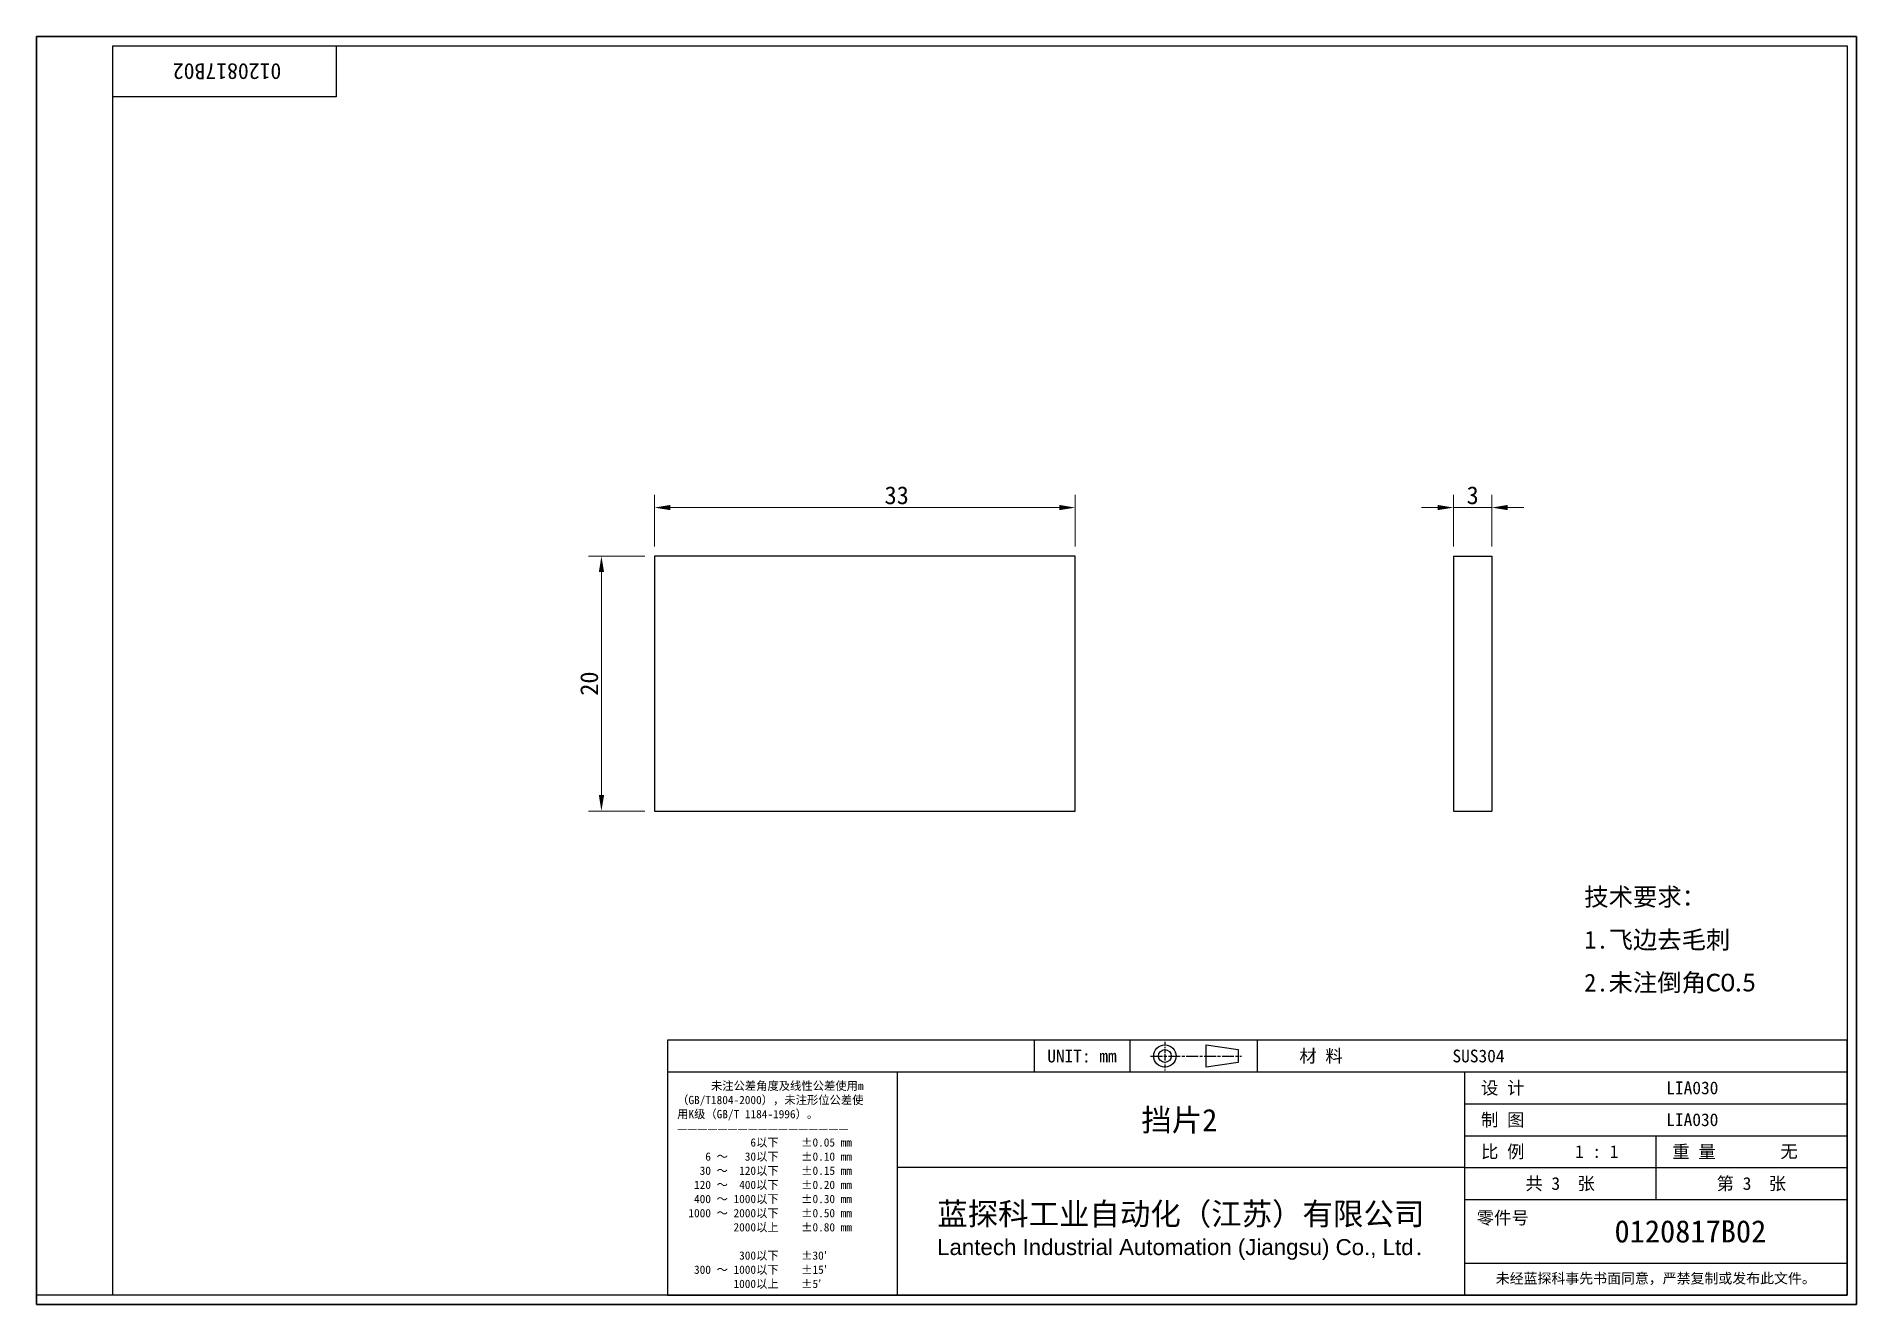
# Model space of a CAD drawing. Header units: millimetres. Extents: x 3 to 146, y 3 to 102.
import ezdxf
from ezdxf.enums import TextEntityAlignment as Align

# ---------------------------------------------------------------- set-up
doc = ezdxf.new("R2010")
doc.units = ezdxf.units.MM
doc.header["$LTSCALE"] = 0.5
doc.linetypes.add('CHAIN', pattern=[0.3543, 0.2362, -0.0295, 0.0591, -0.0295])
for name, color, linetype, lineweight in [('1', 7, 'Continuous', 18), ('可见 (ISO)', 7, 'Continuous', 25), ('图框 (ISO)', 7, 'Continuous', 35), ('标题 (ISO)', 7, 'Continuous', 25)]:
    doc.layers.add(name, color=color, linetype=linetype, lineweight=lineweight)
doc.layers.add('尺寸 (ISO)', color=7, linetype='Continuous', lineweight=18, true_color=0x008000)
doc.layers.add('符号 (ISO)', color=7, linetype='Continuous', lineweight=18, true_color=0x008000)
doc.styles.add('文本样式164', font='SimSun.ttf')
doc.styles.add('文本样式165', font='SimSun.ttf')
doc.styles.add('文本样式74', font='SimSun.ttf')
doc.styles.add('最新国标', font='simfang.ttf')
doc.styles.add('注释文本 (ISO)', font='simfang.ttf')
doc.dimstyles.new('默认 (GB)', dxfattribs={"dimscale": 0.5, "dimtxt": 2.8, "dimasz": 2.5, "dimexe": 2, "dimexo": 1.5, "dimgap": 0.5, "dimtad": 1, "dimtoh": 1, "dimdsep": 46, "dimtxsty": '最新国标', "dimcen": 0.09, "dimdle": 10, "dimclrd": 256, "dimclre": 256, "dimclrt": 256, "dimaunit": 1, "dimadec": 3, "dimazin": 2, "dimtfac": 0.535714, "dimtdec": 3, "dimtmove": 0, "dimatfit": 3, "dimfxl": 0, "dimtolj": 1, "dimlwd": -1, "dimlwe": -1, "dimarcsym": 0})

# ---------------------------------------------------------------- blocks, each defined once
blk = doc.blocks.new('图框 最新国标')
at = {"layer": '图框 (ISO)'}
for p, q in [((6, 7), (6, 204.5)), ((6, 204.5), (291.5, 204.5)), ((291.5, 204.5), (291.5, 5.5)), ((6, 7), (6, 5.5)), ((6, 7), (6, 5.5)), ((291.5, 5.5), (6, 5.5))]:
    blk.add_line(p, q, dxfattribs=at)
at = {"layer": '图框 (ISO)', "color": 7, "linetype": 'Continuous', "lineweight": 25}
for p, q in [((18, 203), (290, 203)), ((18, 7), (18, 203)), ((18, 203), (290, 203)), ((53, 203), (53, 195)), ((290, 203), (290, 7)), ((290, 203), (290, 7)), ((53, 195), (18, 195)), ((290, 7), (6, 7)), ((290, 7), (18, 7))]:
    blk.add_line(p, q, dxfattribs=at)
at = {"layer": '图框 (ISO)', "style": '文本样式74'}
blk.add_attdef('零件代号_001', (44.41, 200.25), '', height=2.5, rotation=180, dxfattribs=at)
blk = doc.blocks.new('标题栏 最新国标')
at = {"layer": '标题 (ISO)'}
for p, q in [((381.98, -183.84), (196.98, -183.84)), ((196.98, -183.84), (196.98, -223.84)), ((254.48, -183.84), (254.48, -188.84)), ((269.48, -183.84), (269.48, -188.84)), ((281.48, -188.09), (281.48, -184.59)), ((281.48, -184.59), (286.48, -185.34)), ((286.48, -185.34), (286.48, -187.34)), ((289.48, -183.84), (289.48, -188.84)), ((381.98, -223.84), (381.98, -183.84)), ((383.48, -183.84), (383.48, -225.34)), ((286.48, -187.34), (281.48, -188.09)), ((196.98, -188.84), (381.98, -188.84)), ((232.98, -188.84), (232.98, -223.84)), ((321.98, -188.84), (321.98, -223.84)), ((321.98, -193.84), (381.98, -193.84)), ((321.98, -198.84), (381.98, -198.84)), ((351.98, -198.84), (351.98, -208.84)), ((321.98, -203.84), (232.98, -203.84)), ((321.98, -203.84), (381.98, -203.84)), ((321.98, -208.84), (381.98, -208.84)), ((321.98, -218.84), (381.98, -218.84)), ((196.98, -223.84), (381.98, -223.84)), ((383.48, -225.34), (196.98, -225.34))]:
    blk.add_line(p, q, dxfattribs=at)
at = {"layer": '标题 (ISO)', "linetype": 'CHAIN', "ltscale": 5.000333}
blk.add_line((274.98, -184.09), (274.98, -188.59), dxfattribs=at)
at = {"layer": '标题 (ISO)', "linetype": 'CHAIN', "ltscale": 15.834605}
blk.add_line((272.73, -186.34), (286.98, -186.34), dxfattribs=at)
at = {"layer": '标题 (ISO)'}
for radius in [1.75, 1]:
    blk.add_circle((274.98, -186.34), radius, dxfattribs=at)
at = {"layer": '1', "style": '文本样式164'}
for s, p in [('UNIT: mm', (261.98, -186.34)), ('材 料', (299.48, -186.34)), ('设 计', (327.98, -191.34)), ('制 图', (327.98, -196.34)), ('比 例', (327.98, -201.34)), ('重 量', (357.98, -201.34)), ('共 3  张', (336.98, -206.34)), ('第 3  张', (366.98, -206.34))]:
    blk.add_text(s, height=2, dxfattribs=at).set_placement(p, align=Align.MIDDLE_CENTER)
at = {"layer": '标题 (ISO)', "style": '注释文本 (ISO)'}
for s, insert, char_height, attachment_point, line_spacing_factor in [('\\fSimSun|b0|i0;{\\H1.3000;      未注公差角度及线性公差使用m\\P}\\fSimSun|b0|i0;{\\H1.3000;（GB/T1804-2000），未注形位公差使\\P}\\fSimSun|b0|i0;{\\H1.3000;用K级（GB/T 1184-1996）。\\P}\\fSimSun|b0|i0;{\\H1.3000;—————————————————\\P}\\fSimSun|b0|i0;{\\H1.3000;             6以下    ±0.05 mm\\P}\\fSimSun|b0|i0;{\\H1.3000;     6 ～   30以下    ±0.10 mm\\P}\\fSimSun|b0|i0;{\\H1.3000;    30 ～  120以下    ±0.15 mm\\P}\\fSimSun|b0|i0;{\\H1.3000;   120 ～  400以下    ±0.20 mm\\P}\\fSimSun|b0|i0;{\\H1.3000;   400 ～ 1000以下    ±0.30 mm\\P}\\fSimSun|b0|i0;{\\H1.3000;  1000 ～ 2000以下    ±0.50 mm\\P}\\fSimSun|b0|i0;{\\H1.3000;          2000以上    ±0.80 mm\\P}\\fSimSun|b0|i0;{\\H1.3000;\\P}\\fSimSun|b0|i0;{\\H1.3000;           300以下    ±30′\\P}\\fSimSun|b0|i0;{\\H1.3000;   300 ～ 1000以下    ±15′\\P}\\fSimSun|b0|i0;{\\H1.3000;          1000以上    ±5′}', (198.48, -206.63), 1.3, 4, 1.023913), ('{\\fMicrosoft YaHei|b0|i0|c134|p34;\\H1.75x;蓝探科工业自动化（江苏）有限公司\\P\\fArial|b0|i0|c0|p34;\\H0.71429x;Lantech Industrial Automation (Jiangsu) Co., Ltd\\fFangSong|b0|i0|c134|p49;.\\H1.15195x; }', (277.48, -213.84), 2, 5, 0.978695)]:
    blk.add_mtext(s, dxfattribs=dict(at, insert=insert, char_height=char_height, attachment_point=attachment_point, line_spacing_factor=line_spacing_factor))
at = {"layer": '标题 (ISO)', "attachment_point": 5, "style": '注释文本 (ISO)'}
for s, insert, char_height in [('\\fFangSong|b0|i0;零件号', (327.98, -211.84), 2), ('\\fSimSun|b0|i0;{\\H1.6000;未经蓝探科事先书面同意，严禁复制或发布此文件。}', (351.98, -221.34), 1.6)]:
    blk.add_mtext(s, dxfattribs=dict(at, insert=insert, char_height=char_height))
at = {"layer": '标题 (ISO)'}
for tag, p, height, style in [('材料_001', (320.09, -187.33), 2, '注释文本 (ISO)'), ('设计人_001', (353.63, -192.33), 2, '注释文本 (ISO)'), ('库存编号_001', (271.28, -198.13), 3.5, '文本样式165'), ('设计人_001', (353.63, -197.33), 2, '注释文本 (ISO)'), ('视图比例_001', (339.32, -202.33), 2, '注释文本 (ISO)'), ('质量\\P3;_001', (371.53, -202.3), 2, '注释文本 (ISO)'), ('零件代号_001', (345.51, -215.59), 3.5, '文本样式165')]:
    blk.add_attdef(tag, p, '', height=height, dxfattribs=dict(at, style=style))
blk = doc.blocks.new('*D5')
at = {"layer": 'Defpoints', "color": 0, "transparency": 16777216}
for p in [(51.47, 65.28), (51.47, 61.47), (84.47, 61.47)]:
    blk.add_point(p, dxfattribs=at)
at = {"layer": '尺寸 (ISO)', "color": 116, "true_color": 0x00803f, "transparency": 16777216}
for p, q in [((51.47, 62.22), (51.47, 66.28)), ((84.47, 62.22), (84.47, 66.28)), ((83.22, 65.28), (52.72, 65.28))]:
    blk.add_line(p, q, dxfattribs=at)
for points in [[(52.72, 65.49), (52.72, 65.08), (51.47, 65.28)], [(83.22, 65.49), (83.22, 65.08), (84.47, 65.28)]]:
    blk.add_solid(points, dxfattribs=at)
at = {"layer": '尺寸 (ISO)', "transparency": 16777216, "insert": (70.47, 66.24), "char_height": 1.4, "attachment_point": 5, "style": '最新国标'}
blk.add_mtext('\\A1;33', dxfattribs=at)
blk = doc.blocks.new('*D6')
at = {"layer": 'Defpoints', "color": 0, "transparency": 16777216}
for p in [(51.47, 61.47), (47.31, 41.47), (51.47, 41.47)]:
    blk.add_point(p, dxfattribs=at)
at = {"layer": '尺寸 (ISO)', "color": 116, "true_color": 0x00803f, "transparency": 16777216}
for p, q in [((50.72, 61.47), (46.31, 61.47)), ((47.31, 60.22), (47.31, 42.72)), ((50.72, 41.47), (46.31, 41.47))]:
    blk.add_line(p, q, dxfattribs=at)
for points in [[(47.11, 60.22), (47.52, 60.22), (47.31, 61.47)], [(47.11, 42.72), (47.52, 42.72), (47.31, 41.47)]]:
    blk.add_solid(points, dxfattribs=at)
at = {"layer": '尺寸 (ISO)', "transparency": 16777216, "insert": (46.36, 51.47), "char_height": 1.4, "attachment_point": 5, "rotation": 90, "style": '最新国标'}
blk.add_mtext('\\A1;20', dxfattribs=at)
blk = doc.blocks.new('*D7')
at = {"layer": 'Defpoints', "color": 0, "transparency": 16777216}
for p in [(117.14, 65.28), (114.14, 61.47), (117.14, 61.47)]:
    blk.add_point(p, dxfattribs=at)
at = {"layer": '尺寸 (ISO)', "color": 116, "true_color": 0x00803f, "transparency": 16777216}
for p, q in [((114.14, 62.22), (114.14, 66.28)), ((117.14, 62.22), (117.14, 66.28)), ((112.89, 65.28), (111.64, 65.28)), ((114.14, 65.28), (117.14, 65.28)), ((118.39, 65.28), (119.64, 65.28))]:
    blk.add_line(p, q, dxfattribs=at)
for points in [[(112.89, 65.49), (112.89, 65.08), (114.14, 65.28)], [(118.39, 65.49), (118.39, 65.08), (117.14, 65.28)]]:
    blk.add_solid(points, dxfattribs=at)
at = {"layer": '尺寸 (ISO)', "transparency": 16777216, "insert": (115.64, 66.24), "char_height": 1.4, "attachment_point": 5, "style": '最新国标'}
blk.add_mtext('\\A1;3', dxfattribs=at)

msp = doc.modelspace()

# ---------------------------------------------------------------- linework, layer by layer
at = {"layer": '可见 (ISO)'}
for p, q in [((51.474, 61.473), (51.474, 41.473)), ((84.474, 61.473), (51.474, 61.473)), ((84.474, 41.473), (84.474, 61.473)), ((114.136, 61.473), (114.136, 41.473)), ((114.136, 61.473), (117.136, 61.473)), ((117.136, 61.473), (117.136, 41.473)), ((51.474, 41.473), (84.474, 41.473)), ((114.136, 41.473), (117.136, 41.473))]:
    msp.add_line(p, q, dxfattribs=at)

# ---------------------------------------------------------------- block references
at = {"xscale": 0.5, "yscale": 0.5, "zscale": 0.5}
msp.add_blockref('图框 最新国标', (0, 0), dxfattribs=at).add_auto_attribs({'零件代号_001': '0120817B02'})
ref = msp.add_blockref('标题栏 最新国标', (-45.991, 115.422), dxfattribs=dict(xscale=0.5, yscale=0.5, zscale=0.5))
ref.add_attrib('零件代号_001', '0120817B02', (126.763, 7.625), dxfattribs={"layer": '标题 (ISO)', "height": 1.75, "style": '文本样式165'})
ref.add_attrib('库存编号_001', '挡片2', (89.651, 16.355), dxfattribs={"layer": '标题 (ISO)', "height": 1.75, "style": '文本样式165'})
ref.add_attrib('质量\\P3;_001', '无', (139.771, 14.27), dxfattribs={"layer": '标题 (ISO)', "height": 1, "style": '注释文本 (ISO)'})
ref.add_attrib('视图比例_001', '1 : 1', (123.669, 14.259), dxfattribs={"layer": '标题 (ISO)', "height": 1, "style": '注释文本 (ISO)'})
ref.add_attrib('设计人_001', 'LIA030', (130.826, 19.256), dxfattribs={"layer": '标题 (ISO)', "height": 1, "style": '注释文本 (ISO)'})
ref.add_attrib('设计人_001', 'LIA030', (130.826, 16.756), dxfattribs={"layer": '标题 (ISO)', "height": 1, "style": '注释文本 (ISO)'})
ref.add_attrib('材料_001', 'SUS304', (114.056, 21.756), dxfattribs={"layer": '标题 (ISO)', "height": 1, "style": '注释文本 (ISO)'})

# ---------------------------------------------------------------- texts
at = {"layer": '符号 (ISO)', "insert": (124.392, 31.293), "char_height": 1.4, "width": 14.44817, "attachment_point": 4, "line_spacing_factor": 1.441304, "style": '注释文本 (ISO)'}
msp.add_mtext('\\fFangSong|b0|i0;{\\H1.4000;技术要求：\\P}\\fFangSong|b0|i0;{\\H1.4000;1.飞边去毛刺\\P}\\fFangSong|b0|i0;{\\H1.4000;2.未注倒角}\\fCalibri|b0|i0;{\\H1.4000;C0.5\\P}', dxfattribs=at)

# ---------------------------------------------------------------- dimensions: what is measured, and where the dimension line sits
at = {"layer": '尺寸 (ISO)', "color": 116, "true_color": 0x00803f}
for base, p1, p2, angle, override, picture, middle in [((51.474, 65.285), (84.474, 61.473), (51.474, 61.473), 180, {"dimgap": 0.5, "dimtoh": 0, "dimdec": 2, "dimtol": 0, "dimlim": 0, "dimtp": 0, "dimtm": 0, "dimtdec": 3, "dimtofl": 0, "dimatfit": 1}, '*D5', (70.474, 65.285)), ((117.136, 65.285), (114.136, 61.473), (117.136, 61.473), 180, {"dimgap": 0.5, "dimtoh": 0, "dimdec": 2, "dimtol": 0, "dimlim": 0, "dimtp": 0, "dimtm": 0, "dimtdec": 3, "dimtofl": 1, "dimatfit": 1}, '*D7', (115.636, 65.285)), ((47.314, 41.473), (51.474, 61.473), (51.474, 41.473), 90, {"dimgap": 0.5, "dimtoh": 0, "dimdec": 2, "dimtol": 0, "dimlim": 0, "dimtp": 0, "dimtm": 0, "dimtdec": 3, "dimtofl": 0, "dimatfit": 1}, '*D6', (47.314, 51.473))]:
    dim = msp.add_linear_dim(base=base, p1=p1, p2=p2, angle=angle, dimstyle='默认 (GB)', override=override, dxfattribs=at)
    dim.commit()
    dim.dimension.update_dxf_attribs({"geometry": picture, "text_midpoint": middle, "dimtype": 160})

doc.saveas('drawing.dxf')
